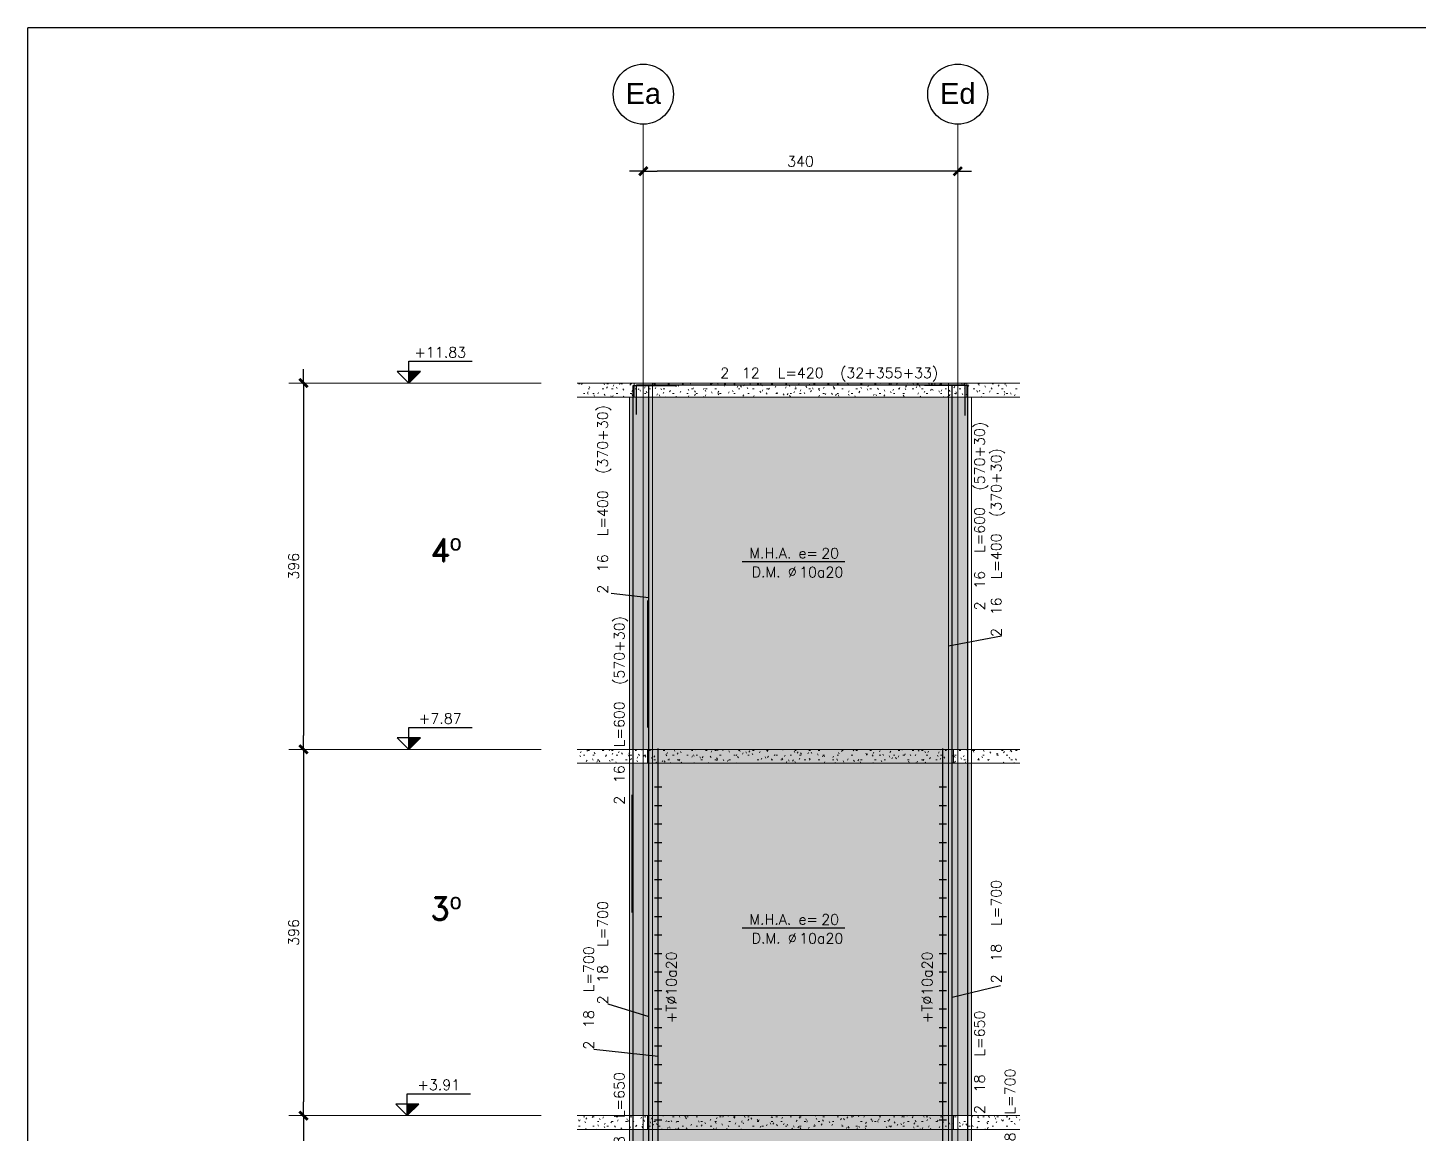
# Model space of a CAD drawing. Extents: x -58 to 5689, y 66 to 4123.
# Drawn here: x -58 to 1445, y 2928 to 4123 of the extents above; entities that cross this region are included whole.
import ezdxf
from ezdxf.enums import TextEntityAlignment as Align

# ---------------------------------------------------------------- set-up
doc = ezdxf.new("R2010")
doc.units = 0
doc.header["$LTSCALE"] = 30
doc.header["$MEASUREMENT"] = 0
doc.linetypes.add('EJE2a$0$RLE-PROYECCION', pattern=[0.71438, 0.47625, -0.23813])
doc.layers.get('0').update_dxf_attribs({"linetype": 'CONTINUOUS'})
for name, color, linetype in [('EJE2a$0$fe', 7, 'CONTINUOUS'), ('EJE2a$0$RLA-COTAS1', 2, 'CONTINUOUS'), ('EJE2a$0$RLA-FE', 7, 'CONTINUOUS'), ('EJE2a$0$RLA-TEXTOS2', 6, 'CONTINUOUS'), ('EJE2a$0$TEXTOS-FE', 9, 'CONTINUOUS'), ('EJE2a$0$TEXTOS1', 9, 'CONTINUOUS'), ('RLA-FORMATO', 7, 'CONTINUOUS')]:
    doc.layers.add(name, color=color, linetype=linetype)
doc.layers.add('EJE2a$0$RLA-ACHURADO', color=30, linetype='EJE2a$0$RLE-PROYECCION', lineweight=15, transparency=0.7)
for name, color, linetype, lineweight in [('EJE2a$0$RLA-CONTORNO', 30, 'CONTINUOUS', 15), ('EJE2a$0$RLA-EJE', 3, 'CONTINUOUS', 25), ('EJE2a$0$RLA-EJES', 1, 'CONTINUOUS', 9), ('EJE2a$0$RLA-NIVEL-1', 1, 'CONTINUOUS', 9)]:
    doc.layers.add(name, color=color, linetype=linetype, lineweight=lineweight)
doc.styles.add('EJE2a$0$Arial_1', font='arial.ttf', dxfattribs={"height": 22.5})
doc.styles.add('EJE2a$0$RomanD', font='romand.shx', dxfattribs={"height": 31.5})
doc.styles.add('EJE2a$0$ROMANS', font='romans.shx', dxfattribs={"height": 11.25})
doc.dimstyles.new('EJE2a$0$ING-50', dxfattribs={"dimscale": 50, "dimtxt": 0.27, "dimasz": 0.3, "dimexe": 0, "dimexo": 0, "dimgap": 0.1, "dimtad": 1, "dimdec": 1, "dimzin": 12, "dimdsep": 46, "dimtxsty": 'EJE2a$0$ROMANS', "dimblk": 'EJE2a$0$TICK1', "dimblk1": 'EJE2a$0$TICK1', "dimblk2": 'EJE2a$0$TICK1', "dimcen": 0.09, "dimclrd": 2, "dimclre": 1, "dimclrt": 3, "dimadec": 0, "dimazin": 0, "dimtfac": 1, "dimtdec": 0, "dimtix": 1, "dimtmove": 2, "dimatfit": 3, "dimldrblk": 'EJE2a$0$TICK1', "dimfxl": 0, "dimfxlon": 1, "dimtolj": 1, "dimtzin": 0, "dimarcsym": 0})
pattern_1 = [(0, (-1931.41, -447.953), (20.32, 5.08), [1.676, -13.564, 1.676, -13.564, -81.28]), (0, (-1931.41, -447.953), (20.32, 5.08), [-30.48, 1.676, -28.804, 1.676, -13.564, -35.56]), (0, (-1931.41, -447.953), (20.32, 5.08), [-76.2, 1.676, -8.484, 1.676, -23.724]), (120, (-1923.79, -445.413), (-14.559409, 15.057636), [1.676, -13.564, 1.676, -13.564, -81.28]), (120, (-1923.79, -445.413), (-14.559409, 15.057636), [-30.48, 1.676, -28.804, 1.676, -13.564, -35.56]), (120, (-1923.79, -445.413), (-14.559409, 15.057636), [-76.2, 1.676, -8.484, 1.676, -23.724]), (240, (-1921.25, -435.253), (-5.760591, -20.137636), [1.676, -13.564, 1.676, -13.564, -81.28]), (240, (-1921.25, -435.253), (-5.760591, -20.137636), [-30.48, 1.676, -28.804, 1.676, -13.564, -35.56]), (240, (-1921.25, -435.253), (-5.760591, -20.137636), [-76.2, 1.676, -8.484, 1.676, -23.724])]

# ---------------------------------------------------------------- blocks, each defined once
blk = doc.blocks.new('EJE2a$0$Grid - RLE-EJE-192293-EJE 2a')
at = {"layer": 'EJE2a$0$RLA-EJE'}
blk.add_circle((-2064.5, 1495.5), 32.5, dxfattribs=at)
blk = doc.blocks.new('EJE2a$0$TICK1')
at = {"color": 2}
for points in [[(0, 0), (-1, 0)], [(0, 0), (1, 0)]]:
    blk.add_lwpolyline(points, dxfattribs=at)
at = {"color": 2, "const_width": 0.2}
blk.add_lwpolyline([(-0.3, -0.3), (0.3, 0.3)], dxfattribs=at)
blk = doc.blocks.new('EJE2a$0$DIMBLOCK1-EJE 2a')
at = {"layer": 'EJE2a$0$RLA-COTAS1', "color": 2, "lineweight": -2, "transparency": 16777216}
blk.add_line((-1739.5, 1412.1), (-2049.5, 1412.1), dxfattribs=at)
at = {"layer": 'EJE2a$0$RLA-COTAS1', "color": 2, "lineweight": -2, "transparency": 16777216, "xscale": 15, "yscale": 15, "zscale": 15, "rotation": 180}
blk.add_blockref('EJE2a$0$TICK1', (-2064.5, 1412.1), dxfattribs=at)
at = {"layer": 'EJE2a$0$RLA-COTAS1', "color": 2, "lineweight": -2, "transparency": 16777216, "xscale": 15, "yscale": 15, "zscale": 15}
blk.add_blockref('EJE2a$0$TICK1', (-1724.5, 1412.1), dxfattribs=at)
at = {"layer": 'EJE2a$0$RLA-COTAS1', "color": 3, "transparency": 16777216, "insert": (-1894.5, 1422.8), "char_height": 11.25, "attachment_point": 5, "style": 'EJE2a$0$ROMANS'}
blk.add_mtext('\\A1;340', dxfattribs=at)
blk = doc.blocks.new('EJE2a$0$DIMBLOCK2-EJE 2a')
at = {"layer": 'EJE2a$0$RLA-COTAS1', "color": 2, "lineweight": -2, "transparency": 16777216}
blk.add_line((-2431.9, 1168), (-2431.9, 802), dxfattribs=at)
at = {"layer": 'EJE2a$0$RLA-COTAS1', "color": 2, "lineweight": -2, "transparency": 16777216, "xscale": 15, "yscale": 15, "zscale": 15}
for p, rotation in [((-2431.9, 1183), 90), ((-2431.9, 787), 270)]:
    blk.add_blockref('EJE2a$0$TICK1', p, dxfattribs=dict(at, rotation=rotation))
at = {"layer": 'EJE2a$0$RLA-COTAS1', "color": 3, "transparency": 16777216, "insert": (-2442.5, 985), "char_height": 11.25, "attachment_point": 5, "rotation": 90, "style": 'EJE2a$0$ROMANS'}
blk.add_mtext('\\A1;396', dxfattribs=at)
blk = doc.blocks.new('EJE2a$0$DIMBLOCK3-EJE 2a')
at = {"layer": 'EJE2a$0$RLA-COTAS1', "color": 2, "lineweight": -2, "transparency": 16777216}
blk.add_line((-2431.9, 772), (-2431.9, 406), dxfattribs=at)
at = {"layer": 'EJE2a$0$RLA-COTAS1', "color": 2, "lineweight": -2, "transparency": 16777216, "xscale": 15, "yscale": 15, "zscale": 15}
for p, rotation in [((-2431.9, 787), 90), ((-2431.9, 391), 270)]:
    blk.add_blockref('EJE2a$0$TICK1', p, dxfattribs=dict(at, rotation=rotation))
at = {"layer": 'EJE2a$0$RLA-COTAS1', "color": 3, "transparency": 16777216, "insert": (-2442.5, 589), "char_height": 11.25, "attachment_point": 5, "rotation": 90, "style": 'EJE2a$0$ROMANS'}
blk.add_mtext('\\A1;396', dxfattribs=at)
blk = doc.blocks.new('EJE2a$0$DIMBLOCK4-EJE 2a')
at = {"layer": 'EJE2a$0$RLA-COTAS1', "color": 2, "lineweight": -2, "transparency": 16777216}
blk.add_line((-2431.9, 376), (-2431.9, 10), dxfattribs=at)
at = {"layer": 'EJE2a$0$RLA-COTAS1', "color": 2, "lineweight": -2, "transparency": 16777216, "xscale": 15, "yscale": 15, "zscale": 15}
for p, rotation in [((-2431.9, 391), 90), ((-2431.9, -5), 270)]:
    blk.add_blockref('EJE2a$0$TICK1', p, dxfattribs=dict(at, rotation=rotation))
at = {"layer": 'EJE2a$0$RLA-COTAS1', "color": 3, "transparency": 16777216, "insert": (-2442.5, 193), "char_height": 11.25, "attachment_point": 5, "rotation": 90, "style": 'EJE2a$0$ROMANS'}
blk.add_mtext('\\A1;396', dxfattribs=at)
blk = doc.blocks.new('EJE2a$0$nivel-el')
blk.add_hatch(color=1).paths.add_polyline_path([(0, 0), (12.5, 12.5), (0, 12.5)])
at = {"color": 3}
blk.add_lwpolyline([(0, 0), (12.5, 12.5), (-12.5, 12.5), (0, 0), (0, 23.61), (68.35, 23.61)], dxfattribs=at)
blk.add_lwpolyline([(0, 0), (12.5, 12.5), (0, 12.5), (0, 0)])
at = {"color": 3, "style": 'EJE2a$0$ROMANS', "flags": 4}
blk.add_attdef('%%P0.00', text='', height=11.25, dxfattribs=at).set_placement((33.96, 27.67), align=Align.CENTER)
blk = doc.blocks.new('*U41')
at = {"layer": 'EJE2a$0$RLA-FE'}
for p, q in [((0, 0), (0, 0)), ((0, 0), (568.2, 0)), ((568.2, 0), (618.2, 0)), ((618.2, 0), (650, 0)), ((650, 0), (650, 0))]:
    blk.add_line(p, q, dxfattribs=at)
at = {"layer": 'EJE2a$0$RLA-FE', "color": 3, "style": 'EJE2a$0$ROMANS', "flags": 8}
for tag, p in [('F=', (233.4, 9.3)), ('NUM', (247.8, 9.3))]:
    blk.add_attdef(tag, text='', height=11.2, dxfattribs=at).set_placement(p, align=Align.RIGHT)
at = {"layer": 'EJE2a$0$RLA-FE', "color": 3, "style": 'EJE2a$0$ROMANS'}
for tag, p, flags in [('PHI', (251.7, 9.5), 14), ('DIAM', (261.6, 9.3), 12), ('MINUS', (283.6, 9.3), 13), ('MARK', (297, 9.3), 13), ('TEXTO_FE1', (300.3, 9.3), 8), ('TEXTO_FE2', (367.8, 9.3), 8), ('TIPO', (323.8, -75.8), 13), ('NVECES', (309.9, -94.7), 13), ('NUMFE', (313.9, -114.5), 13), ('CAPA', (322.1, -133.6), 13), ('DESPLAZA', (278.3, -151.6), 13), ('ESPACIO', (284.4, -170), 13), ('CANT', (298.2, -188.8), 13)]:
    blk.add_attdef(tag, p, '', height=11.2, dxfattribs=dict(at, flags=flags))
blk = doc.blocks.new('*U42')
at = {"layer": 'EJE2a$0$RLA-FE'}
for p, q in [((0, 0), (0, 0)), ((0, 0), (488.2, 0)), ((488.2, 0), (538.2, 0)), ((538.2, 0), (570, 0)), ((570, 0), (570, -30))]:
    blk.add_line(p, q, dxfattribs=at)
at = {"layer": 'EJE2a$0$RLA-FE', "color": 3, "style": 'EJE2a$0$ROMANS', "flags": 8}
for tag, p in [('F=', (111.9, 9.3)), ('NUM', (126.3, 9.3))]:
    blk.add_attdef(tag, text='', height=11.2, dxfattribs=at).set_placement(p, align=Align.RIGHT)
at = {"layer": 'EJE2a$0$RLA-FE', "color": 3, "style": 'EJE2a$0$ROMANS'}
for tag, p, flags in [('PHI', (130.2, 9.5), 14), ('DIAM', (140.1, 9.3), 12), ('MINUS', (162.1, 9.3), 13), ('MARK', (175.5, 9.3), 13), ('TEXTO_FE1', (178.8, 9.3), 8), ('TEXTO_FE2', (246.3, 9.3), 8), ('TIPO', (283.8, -75.8), 13), ('NVECES', (269.9, -94.7), 13), ('NUMFE', (273.9, -114.5), 13), ('CAPA', (282.1, -133.6), 13), ('DESPLAZA', (278.3, -151.6), 13), ('ESPACIO', (284.4, -170), 13), ('CANT', (298.2, -188.8), 13)]:
    blk.add_attdef(tag, p, '', height=11.2, dxfattribs=dict(at, flags=flags))
blk = doc.blocks.new('*U32')
at = {"layer": 'EJE2a$0$RLA-FE', "color": 6}
blk.add_line((0, 1), (127.5, 1), dxfattribs=at)
at = {"layer": 'EJE2a$0$RLA-FE', "color": 3, "style": 'EJE2a$0$ROMANS', "flags": 8}
for tag, p in [('(', (49.4, 9.1)), ('EMP', (68.4, 9.1)), (')', (87.7, 9.1))]:
    blk.add_attdef(tag, text='', height=11.2, dxfattribs=at).set_placement(p, align=Align.CENTER)
blk = doc.blocks.new('*U45')
at = {"layer": 'EJE2a$0$RLA-FE'}
for p, q in [((0, 0), (0, 0)), ((0, 0), (618.2, 0)), ((618.2, 0), (668.2, 0)), ((668.2, 0), (700, 0)), ((700, 0), (700, 0))]:
    blk.add_line(p, q, dxfattribs=at)
at = {"layer": 'EJE2a$0$RLA-FE', "color": 3, "style": 'EJE2a$0$ROMANS', "flags": 8}
for tag, p in [('F=', (258.4, 44.3)), ('NUM', (272.8, 44.3))]:
    blk.add_attdef(tag, text='', height=11.2, dxfattribs=at).set_placement(p, align=Align.RIGHT)
at = {"layer": 'EJE2a$0$RLA-FE', "color": 3, "style": 'EJE2a$0$ROMANS'}
for tag, p, flags in [('PHI', (276.7, 44.5), 14), ('DIAM', (286.6, 44.3), 12), ('MINUS', (308.6, 44.3), 13), ('MARK', (322, 44.3), 13), ('TEXTO_FE1', (325.3, 44.3), 8), ('TEXTO_FE2', (392.8, 44.3), 8), ('TIPO', (348.8, -75.8), 13), ('NVECES', (334.9, -94.7), 13), ('NUMFE', (338.9, -114.5), 13), ('CAPA', (347.1, -133.6), 13), ('DESPLAZA', (278.3, -151.6), 13), ('ESPACIO', (284.4, -170), 13), ('CANT', (298.2, -188.8), 13)]:
    blk.add_attdef(tag, p, '', height=11.2, dxfattribs=dict(at, flags=flags))
blk = doc.blocks.new('*U46')
at = {"layer": 'EJE2a$0$RLA-FE'}
for p, q in [((0, 0), (0, 0)), ((0, 0), (288.2, 0)), ((288.2, 0), (338.2, 0)), ((338.2, 0), (370, 0)), ((370, 0), (370, -30))]:
    blk.add_line(p, q, dxfattribs=at)
at = {"layer": 'EJE2a$0$RLA-FE', "color": 3, "style": 'EJE2a$0$ROMANS', "flags": 8}
for tag, p in [('F=', (140.1, 44.3)), ('NUM', (154.5, 44.3))]:
    blk.add_attdef(tag, text='', height=11.2, dxfattribs=at).set_placement(p, align=Align.RIGHT)
at = {"layer": 'EJE2a$0$RLA-FE', "color": 3, "style": 'EJE2a$0$ROMANS'}
for tag, p, flags in [('PHI', (158.4, 44.5), 14), ('DIAM', (168.2, 44.3), 12), ('MINUS', (190.2, 44.3), 13), ('MARK', (203.6, 44.3), 13), ('TEXTO_FE1', (206.9, 44.3), 8), ('TEXTO_FE2', (274.4, 44.3), 8), ('TIPO', (183.8, -75.8), 13), ('NVECES', (169.9, -94.7), 13), ('NUMFE', (173.9, -114.5), 13), ('CAPA', (182.1, -133.6), 13), ('DESPLAZA', (278.3, -151.6), 13), ('ESPACIO', (284.4, -170), 13), ('CANT', (298.2, -188.8), 13)]:
    blk.add_attdef(tag, p, '', height=11.2, dxfattribs=dict(at, flags=flags))
blk = doc.blocks.new('*U35')
at = {"layer": 'EJE2a$0$RLA-FE', "color": 6}
blk.add_line((0, 1), (137.5, 1), dxfattribs=at)
at = {"layer": 'EJE2a$0$RLA-FE', "color": 3, "style": 'EJE2a$0$ROMANS', "flags": 8}
for tag, p in [('(', (54.4, 9.1)), ('EMP', (73.4, 9.1)), (')', (92.7, 9.1))]:
    blk.add_attdef(tag, text='', height=11.2, dxfattribs=at).set_placement(p, align=Align.CENTER)
blk = doc.blocks.new('*U48')
at = {"layer": 'EJE2a$0$RLA-FE'}
for p, q in [((0, 0), (0, 0)), ((0, 0), (618.2, 0)), ((618.2, 0), (668.2, 0)), ((668.2, 0), (700, 0)), ((700, 0), (700, 0))]:
    blk.add_line(p, q, dxfattribs=at)
at = {"layer": 'EJE2a$0$RLA-FE', "color": 3, "style": 'EJE2a$0$ROMANS', "flags": 8}
for tag, p in [('F=', (369.6, 69.3)), ('NUM', (384, 69.3))]:
    blk.add_attdef(tag, text='', height=11.2, dxfattribs=at).set_placement(p, align=Align.RIGHT)
at = {"layer": 'EJE2a$0$RLA-FE', "color": 3, "style": 'EJE2a$0$ROMANS'}
for tag, p, flags in [('PHI', (387.9, 69.5), 14), ('DIAM', (397.7, 69.3), 12), ('MINUS', (419.7, 69.3), 13), ('MARK', (433.1, 69.3), 13), ('TEXTO_FE1', (436.4, 69.3), 8), ('TEXTO_FE2', (503.9, 69.3), 8), ('TIPO', (348.8, -75.8), 13), ('NVECES', (334.9, -94.7), 13), ('NUMFE', (338.9, -114.5), 13), ('CAPA', (347.1, -133.6), 13), ('DESPLAZA', (278.3, -151.6), 13), ('ESPACIO', (284.4, -170), 13), ('CANT', (298.2, -188.8), 13)]:
    blk.add_attdef(tag, p, '', height=11.2, dxfattribs=dict(at, flags=flags))
blk = doc.blocks.new('*U60')
at = {"layer": 'EJE2a$0$RLA-FE'}
for p, q in [((0, 0), (0, 0)), ((0, 0), (568.2, 0)), ((568.2, 0), (618.2, 0)), ((618.2, 0), (650, 0)), ((650, 0), (650, 0))]:
    blk.add_line(p, q, dxfattribs=at)
at = {"layer": 'EJE2a$0$RLA-FE', "color": 3, "style": 'EJE2a$0$ROMANS', "text_generation_flag": 2}
for tag, p, flags in [('NUMFE', (313.9, 142), 13), ('NVECES', (309.9, 122.3), 13), ('TIPO', (323.8, 103.3), 13), ('PHI', (318.3, 18), 14), ('DIAM', (328.1, 18.2), 12), ('MINUS', (350.1, 18.2), 13), ('MARK', (363.5, 18.2), 13), ('TEXTO_FE1', (366.8, 18.2), 8), ('TEXTO_FE2', (434.4, 18.2), 8)]:
    blk.add_attdef(tag, p, '', height=11.2, rotation=180, dxfattribs=dict(at, flags=flags))
at = {"layer": 'EJE2a$0$RLA-FE', "color": 3, "style": 'EJE2a$0$ROMANS', "text_generation_flag": 2, "flags": 8}
for tag, p in [('F=', (300, 18.2)), ('NUM', (314.4, 18.2))]:
    blk.add_attdef(tag, text='', height=11.2, rotation=180, dxfattribs=at).set_placement(p, align=Align.RIGHT)
at = {"layer": 'EJE2a$0$RLA-FE', "color": 3, "style": 'EJE2a$0$ROMANS', "flags": 13}
for tag, p in [('CAPA', (322.1, -133.6)), ('DESPLAZA', (278.3, -151.6)), ('ESPACIO', (284.4, -170)), ('CANT', (298.2, -188.8))]:
    blk.add_attdef(tag, p, '', height=11.2, dxfattribs=at)
blk = doc.blocks.new('*U62')
at = {"layer": 'EJE2a$0$RLA-FE'}
for p, q in [((0, 0), (0, 0)), ((0, 0), (488.2, 0)), ((488.2, 0), (538.2, 0)), ((538.2, 0), (570, 0)), ((570, 0), (570, -30))]:
    blk.add_line(p, q, dxfattribs=at)
at = {"layer": 'EJE2a$0$RLA-FE', "color": 3, "style": 'EJE2a$0$ROMANS', "text_generation_flag": 2}
for tag, p, flags in [('NUMFE', (273.9, 142), 13), ('NVECES', (269.9, 122.3), 13), ('TIPO', (283.8, 103.3), 13), ('PHI', (340.3, 18), 14), ('DIAM', (350.1, 18.2), 12), ('MINUS', (372.1, 18.2), 13), ('MARK', (385.5, 18.2), 13), ('TEXTO_FE1', (388.8, 18.2), 8), ('TEXTO_FE2', (456.4, 18.2), 8)]:
    blk.add_attdef(tag, p, '', height=11.2, rotation=180, dxfattribs=dict(at, flags=flags))
at = {"layer": 'EJE2a$0$RLA-FE', "color": 3, "style": 'EJE2a$0$ROMANS', "text_generation_flag": 2, "flags": 8}
for tag, p in [('F=', (322, 18.2)), ('NUM', (336.4, 18.2))]:
    blk.add_attdef(tag, text='', height=11.2, rotation=180, dxfattribs=at).set_placement(p, align=Align.RIGHT)
at = {"layer": 'EJE2a$0$RLA-FE', "color": 3, "style": 'EJE2a$0$ROMANS', "flags": 13}
for tag, p in [('CAPA', (282.1, -133.6)), ('DESPLAZA', (278.3, -151.6)), ('ESPACIO', (284.4, -170)), ('CANT', (298.2, -188.8))]:
    blk.add_attdef(tag, p, '', height=11.2, dxfattribs=at)
blk = doc.blocks.new('*U61')
at = {"layer": 'EJE2a$0$RLA-FE'}
for p, q in [((0, 0), (0, 0)), ((0, 0), (618.2, 0)), ((618.2, 0), (668.2, 0)), ((668.2, 0), (700, 0)), ((700, 0), (700, 0))]:
    blk.add_line(p, q, dxfattribs=at)
at = {"layer": 'EJE2a$0$RLA-FE', "color": 3, "style": 'EJE2a$0$ROMANS', "text_generation_flag": 2}
for tag, p, flags in [('NUMFE', (338.9, 212), 13), ('NVECES', (334.9, 192.3), 13), ('TIPO', (348.8, 173.3), 13), ('PHI', (299.6, 53), 14), ('DIAM', (309.5, 53.2), 12), ('MINUS', (331.5, 53.2), 13), ('MARK', (344.9, 53.2), 13), ('TEXTO_FE1', (348.2, 53.2), 8), ('TEXTO_FE2', (415.7, 53.2), 8)]:
    blk.add_attdef(tag, p, '', height=11.2, rotation=180, dxfattribs=dict(at, flags=flags))
at = {"layer": 'EJE2a$0$RLA-FE', "color": 3, "style": 'EJE2a$0$ROMANS', "text_generation_flag": 2, "flags": 8}
for tag, p in [('F=', (281.3, 53.2)), ('NUM', (295.7, 53.2))]:
    blk.add_attdef(tag, text='', height=11.2, rotation=180, dxfattribs=at).set_placement(p, align=Align.RIGHT)
at = {"layer": 'EJE2a$0$RLA-FE', "color": 3, "style": 'EJE2a$0$ROMANS', "flags": 13}
for tag, p in [('CAPA', (347.1, -133.6)), ('DESPLAZA', (278.3, -151.6)), ('ESPACIO', (284.4, -170)), ('CANT', (298.2, -188.8))]:
    blk.add_attdef(tag, p, '', height=11.2, dxfattribs=at)
blk = doc.blocks.new('*U63')
at = {"layer": 'EJE2a$0$RLA-FE'}
for p, q in [((0, 0), (0, 0)), ((0, 0), (288.2, 0)), ((288.2, 0), (338.2, 0)), ((338.2, 0), (370, 0)), ((370, 0), (370, -30))]:
    blk.add_line(p, q, dxfattribs=at)
at = {"layer": 'EJE2a$0$RLA-FE', "color": 3, "style": 'EJE2a$0$ROMANS', "text_generation_flag": 2}
for tag, p, flags in [('NUMFE', (173.9, 212), 13), ('NVECES', (169.9, 192.3), 13), ('TIPO', (183.8, 173.3), 13), ('PHI', (111.7, 53), 14), ('DIAM', (121.6, 53.2), 12), ('MINUS', (143.6, 53.2), 13), ('MARK', (157, 53.2), 13), ('TEXTO_FE1', (160.3, 53.2), 8), ('TEXTO_FE2', (227.8, 53.2), 8)]:
    blk.add_attdef(tag, p, '', height=11.2, rotation=180, dxfattribs=dict(at, flags=flags))
at = {"layer": 'EJE2a$0$RLA-FE', "color": 3, "style": 'EJE2a$0$ROMANS', "text_generation_flag": 2, "flags": 8}
for tag, p in [('F=', (93.4, 53.2)), ('NUM', (107.8, 53.2))]:
    blk.add_attdef(tag, text='', height=11.2, rotation=180, dxfattribs=at).set_placement(p, align=Align.RIGHT)
at = {"layer": 'EJE2a$0$RLA-FE', "color": 3, "style": 'EJE2a$0$ROMANS', "flags": 13}
for tag, p in [('CAPA', (182.1, -133.6)), ('DESPLAZA', (278.3, -151.6)), ('ESPACIO', (284.4, -170)), ('CANT', (298.2, -188.8))]:
    blk.add_attdef(tag, p, '', height=11.2, dxfattribs=at)
blk = doc.blocks.new('*U59')
at = {"layer": 'EJE2a$0$RLA-FE'}
for p, q in [((0, 0), (0, 0)), ((0, 0), (618.2, 0)), ((618.2, 0), (668.2, 0)), ((668.2, 0), (700, 0)), ((700, 0), (700, 0))]:
    blk.add_line(p, q, dxfattribs=at)
at = {"layer": 'EJE2a$0$RLA-FE', "color": 3, "style": 'EJE2a$0$ROMANS', "text_generation_flag": 2}
for tag, p, flags in [('NUMFE', (338.9, 262), 13), ('NVECES', (334.9, 242.3), 13), ('TIPO', (348.8, 223.3), 13), ('PHI', (255.6, 78), 14), ('DIAM', (265.5, 78.2), 12), ('MINUS', (287.5, 78.2), 13), ('MARK', (300.9, 78.2), 13), ('TEXTO_FE1', (304.2, 78.2), 8), ('TEXTO_FE2', (371.7, 78.2), 8)]:
    blk.add_attdef(tag, p, '', height=11.2, rotation=180, dxfattribs=dict(at, flags=flags))
at = {"layer": 'EJE2a$0$RLA-FE', "color": 3, "style": 'EJE2a$0$ROMANS', "text_generation_flag": 2, "flags": 8}
for tag, p in [('F=', (237.3, 78.2)), ('NUM', (251.7, 78.2))]:
    blk.add_attdef(tag, text='', height=11.2, rotation=180, dxfattribs=at).set_placement(p, align=Align.RIGHT)
at = {"layer": 'EJE2a$0$RLA-FE', "color": 3, "style": 'EJE2a$0$ROMANS', "flags": 13}
for tag, p in [('CAPA', (347.1, -133.6)), ('DESPLAZA', (278.3, -151.6)), ('ESPACIO', (284.4, -170)), ('CANT', (298.2, -188.8))]:
    blk.add_attdef(tag, p, '', height=11.2, dxfattribs=at)
blk = doc.blocks.new('*U64')
at = {"layer": 'EJE2a$0$RLA-FE'}
for p, q in [((0, -32), (0, 0)), ((0, 0), (273.2, 0)), ((273.2, 0), (323.2, 0)), ((323.2, 0), (355, 0)), ((355, 0), (355, -33))]:
    blk.add_line(p, q, dxfattribs=at)
at = {"layer": 'EJE2a$0$RLA-FE', "color": 3, "style": 'EJE2a$0$ROMANS', "flags": 8}
for tag, p in [('F=', (85.9, 7.3)), ('NUM', (100.3, 7.3))]:
    blk.add_attdef(tag, text='', height=11.2, dxfattribs=at).set_placement(p, align=Align.RIGHT)
at = {"layer": 'EJE2a$0$RLA-FE', "color": 3, "style": 'EJE2a$0$ROMANS'}
for tag, p, flags in [('PHI', (104.2, 7.5), 14), ('DIAM', (114.1, 7.3), 12), ('MINUS', (136.1, 7.3), 13), ('MARK', (149.5, 7.3), 13), ('TEXTO_FE1', (152.8, 7.3), 8), ('TEXTO_FE2', (220.3, 7.3), 8), ('TIPO', (176.3, -75.8), 13), ('NVECES', (162.4, -94.7), 13), ('NUMFE', (166.4, -114.5), 13), ('CAPA', (174.6, -133.6), 13), ('DESPLAZA', (278.3, -151.6), 13), ('ESPACIO', (284.4, -170), 13), ('CANT', (298.2, -188.8), 13)]:
    blk.add_attdef(tag, p, '', height=11.2, dxfattribs=dict(at, flags=flags))
blk = doc.blocks.new('*U28')
at = {"layer": 'EJE2a$0$TEXTOS1', "color": 5}
blk.add_line((-55.6, 0), (55.6, 0), dxfattribs=at)
at = {"layer": 'EJE2a$0$TEXTOS-FE', "color": 9, "style": 'EJE2a$0$ROMANS'}
blk.add_text('D.M. %%C', height=11.25, dxfattribs=at).set_placement((-20.8, -16.8), align=Align.CENTER)
at = {"layer": 'EJE2a$0$TEXTOS-FE', "color": 9, "style": 'EJE2a$0$ROMANS', "flags": 12}
blk.add_attdef('MALLA_1', (6.2, -17), '', height=11.2, dxfattribs=at)
at = {"layer": 'EJE2a$0$TEXTOS1', "color": 9, "style": 'EJE2a$0$ROMANS'}
blk.add_text('M.H.A. e=', height=11.25, dxfattribs=at).set_placement((-10.5, 3.6), align=Align.CENTER)
at = {"layer": 'EJE2a$0$TEXTOS1', "color": 9, "style": 'EJE2a$0$ROMANS', "flags": 12}
blk.add_attdef('ESPESOR', (30.1, 3.4), '', height=11.2, dxfattribs=at)
blk = doc.blocks.new('EJE2a')
at = {"layer": 'EJE2a$0$RLA-ACHURADO'}
h = blk.add_hatch(dxfattribs=at)
h.set_pattern_fill('SAND - DENSE', color=256, style=0, pattern_type=2)
h.set_pattern_definition(pattern_1)
h.paths.add_polyline_path([(-2136.06, 1168), (-1657.51, 1168), (-1657.51, 1183), (-2136.06, 1183)], flags=0)
h = blk.add_hatch(dxfattribs=at)
h.set_pattern_fill('SAND - DENSE', color=256, style=0, pattern_type=2)
h.set_pattern_definition(pattern_1)
h.paths.add_polyline_path([(-1729.02, 787), (-1713.52, 787), (-1713.52, 1168), (-2079.52, 1168), (-2079.52, 787), (-2060.02, 787)])
h = blk.add_hatch(dxfattribs=at)
h.set_pattern_fill('SAND - DENSE', color=256, style=0, pattern_type=2)
h.set_pattern_definition(pattern_1)
h.paths.add_polyline_path([(-2060.02, 772), (-2060.02, 787), (-2136.06, 787), (-2136.06, 772)], flags=0)
h.paths.add_polyline_path([(-1729.02, 772), (-1657.51, 772), (-1657.51, 787), (-1729.02, 787)], flags=0)
h = blk.add_hatch(dxfattribs=at)
h.set_pattern_fill('SAND - DENSE', color=256, style=0, pattern_type=2)
h.set_pattern_definition(pattern_1)
h.paths.add_polyline_path([(-1729.02, 391), (-1709.52, 391), (-1709.52, 772), (-1729.02, 772), (-1729.02, 787), (-2060.02, 787), (-2060.02, 772), (-2079.52, 772), (-2079.52, 391), (-2060.02, 391)])
h = blk.add_hatch(dxfattribs=at)
h.set_pattern_fill('SAND - DENSE', color=256, style=0, pattern_type=2)
h.set_pattern_definition(pattern_1)
h.paths.add_polyline_path([(-2060.02, 772), (-1729.02, 772), (-1729.02, 787), (-2060.02, 787)], flags=0)
h = blk.add_hatch(dxfattribs=at)
h.set_pattern_fill('SAND - DENSE', color=256, style=0, pattern_type=2)
h.set_pattern_definition(pattern_1)
h.paths.add_polyline_path([(-2060.02, 376), (-2060.02, 391), (-2136.06, 391), (-2136.06, 376)], flags=0)
h.paths.add_polyline_path([(-1729.02, 376), (-1657.51, 376), (-1657.51, 391), (-1729.02, 391)], flags=0)
h = blk.add_hatch(dxfattribs=at)
h.set_pattern_fill('SAND - DENSE', color=256, style=0, pattern_type=2)
h.set_pattern_definition(pattern_1)
h.paths.add_polyline_path([(-1709.52, -5), (-1709.52, 376), (-1729.02, 376), (-1729.02, 391), (-2060.02, 391), (-2060.02, 376), (-2079.52, 376), (-2079.52, -5), (-1729.02, -5)], flags=0)
h = blk.add_hatch(dxfattribs=at)
h.set_pattern_fill('SAND - DENSE', color=256, style=0, pattern_type=2)
h.set_pattern_definition(pattern_1)
h.paths.add_polyline_path([(-2060.02, 376), (-1729.02, 376), (-1729.02, 391), (-2060.02, 391)], flags=0)
at = {"layer": 'EJE2a$0$fe', "color": 1}
for p, q in [((-2044.52, 746), (-2052.52, 746)), ((-1736.52, 746), (-1744.52, 746)), ((-2044.52, 726), (-2052.52, 726)), ((-1736.52, 726), (-1744.52, 726)), ((-2044.52, 706), (-2052.52, 706)), ((-1736.52, 706), (-1744.52, 706)), ((-2044.52, 686), (-2052.52, 686)), ((-1736.52, 686), (-1744.52, 686)), ((-2044.52, 666), (-2052.52, 666)), ((-1736.52, 666), (-1744.52, 666)), ((-2044.52, 646), (-2052.52, 646)), ((-1736.52, 646), (-1744.52, 646)), ((-2044.52, 626), (-2052.52, 626)), ((-1736.52, 626), (-1744.52, 626)), ((-2044.52, 606), (-2052.52, 606)), ((-1736.52, 606), (-1744.52, 606)), ((-2044.52, 586), (-2052.52, 586)), ((-1736.52, 586), (-1744.52, 586)), ((-2044.52, 566), (-2052.52, 566)), ((-1736.52, 566), (-1744.52, 566)), ((-2044.52, 546), (-2052.52, 546)), ((-1736.52, 546), (-1744.52, 546)), ((-2044.52, 526), (-2052.52, 526)), ((-1736.52, 526), (-1744.52, 526)), ((-2044.52, 506), (-2052.52, 506)), ((-1736.52, 506), (-1744.52, 506)), ((-2044.52, 486), (-2052.52, 486)), ((-1736.52, 486), (-1744.52, 486)), ((-2044.52, 466), (-2052.52, 466)), ((-1736.52, 466), (-1744.52, 466)), ((-2044.52, 446), (-2052.52, 446)), ((-1736.52, 446), (-1744.52, 446)), ((-2044.52, 426), (-2052.52, 426)), ((-1736.52, 426), (-1744.52, 426)), ((-2044.52, 406), (-2052.52, 406)), ((-1736.52, 406), (-1744.52, 406)), ((-2044.52, 386), (-2052.52, 386)), ((-1736.52, 386), (-1744.52, 386))]:
    blk.add_line(p, q, dxfattribs=at)
at = {"layer": 'EJE2a$0$RLA-CONTORNO'}
for p, q in [((-1657.51, 1183), (-2136.06, 1183)), ((-2074.52, 1183), (-2074.52, 1168)), ((-2054.52, 1183), (-2054.52, 787)), ((-1734.52, 787), (-1734.52, 1183)), ((-1714.52, 1168), (-1714.52, 1183)), ((-2136.06, 1168), (-1657.51, 1168)), ((-2079.52, 1168), (-2079.52, 772)), ((-1709.52, 772), (-1709.52, 1168)), ((-2060.02, 787), (-2136.06, 787)), ((-1729.02, 787), (-2060.02, 787)), ((-2060.02, 772), (-2060.02, 787)), ((-2054.52, 787), (-2054.52, -857)), ((-1734.52, -857), (-1734.52, 787)), ((-1657.51, 787), (-1729.02, 787)), ((-1729.02, 787), (-1729.02, 772)), ((-2136.06, 772), (-2060.02, 772)), ((-2079.52, 772), (-2079.52, 391)), ((-1729.02, 772), (-2060.02, 772)), ((-1729.02, 772), (-1657.51, 772)), ((-1709.52, 391), (-1709.52, 772)), ((-2060.02, 391), (-2136.06, 391)), ((-2079.52, 391), (-2079.52, 376)), ((-1729.02, 391), (-2060.02, 391)), ((-2060.02, 376), (-2060.02, 391)), ((-1657.51, 391), (-1729.02, 391)), ((-1729.02, 391), (-1729.02, 376)), ((-1709.52, 376), (-1709.52, 391)), ((-2136.06, 376), (-2060.02, 376)), ((-2079.52, 376), (-2079.52, -20)), ((-1729.02, 376), (-2060.02, 376)), ((-1729.02, 376), (-1657.51, 376)), ((-1709.52, -20), (-1709.52, 376))]:
    blk.add_line(p, q, dxfattribs=at)
at = {"layer": 'EJE2a$0$RLA-EJES'}
for p, q in [((-2064.52, -973.11), (-2064.52, 1463)), ((-1724.52, -973.11), (-1724.52, 1463))]:
    blk.add_line(p, q, dxfattribs=at)
at = {"layer": 'EJE2a$0$RLA-FE', "color": 2}
for p, q in [((-2099.13, 955.86), (-2058.52, 951.26)), ((-1677.29, 909.24), (-1734.52, 898.64)), ((-1678.33, 531.46), (-1730.52, 518.53)), ((-2102.84, 511.74), (-2058.52, 498.18)), ((-2117.84, 462.86), (-2048.52, 455.25))]:
    blk.add_line(p, q, dxfattribs=at)
at = {"layer": 'EJE2a$0$RLA-NIVEL-1'}
for p, q in [((-2447.63, 1183), (-2175.02, 1183)), ((-2447.63, 787), (-2175.02, 787)), ((-2447.63, 391), (-2175.02, 391))]:
    blk.add_line(p, q, dxfattribs=at)
ref = blk.add_blockref('EJE2a$0$nivel-el', (-2318.05, 1183))
ref.add_attrib('%%P0.00', '+11.83', dxfattribs={"color": 3, "height": 11.25, "style": 'EJE2a$0$ROMANS'}).set_placement((-2284.09, 1210.67), align=Align.CENTER)
ref = blk.add_blockref('*U28', (-1902.17, 989.97))
ref.add_attrib('ESPESOR', '20', (-1872.11, 993.41), dxfattribs={"layer": 'EJE2a$0$TEXTOS1', "color": 9, "height": 11.25, "style": 'EJE2a$0$ROMANS'})
ref.add_attrib('MALLA_1', '10a20', (-1896.01, 973.01), dxfattribs={"layer": 'EJE2a$0$TEXTOS-FE', "color": 9, "height": 11.25, "style": 'EJE2a$0$ROMANS'})
ref = blk.add_blockref('EJE2a$0$nivel-el', (-2318.05, 787))
ref.add_attrib('%%P0.00', '+7.87', dxfattribs={"color": 3, "height": 11.25, "style": 'EJE2a$0$ROMANS'}).set_placement((-2284.09, 814.67), align=Align.CENTER)
ref = blk.add_blockref('*U28', (-1902.17, 593.97))
ref.add_attrib('ESPESOR', '20', (-1872.11, 597.41), dxfattribs={"layer": 'EJE2a$0$TEXTOS1', "color": 9, "height": 11.25, "style": 'EJE2a$0$ROMANS'})
ref.add_attrib('MALLA_1', '10a20', (-1896.01, 577.01), dxfattribs={"layer": 'EJE2a$0$TEXTOS-FE', "color": 9, "height": 11.25, "style": 'EJE2a$0$ROMANS'})
ref = blk.add_blockref('EJE2a$0$nivel-el', (-2319.71, 391))
ref.add_attrib('%%P0.00', '+3.91', dxfattribs={"color": 3, "height": 11.25, "style": 'EJE2a$0$ROMANS'}).set_placement((-2285.75, 418.67), align=Align.CENTER)
at = {"layer": 'EJE2a$0$RLA-EJE'}
for p in [(0, 0), (340, 0)]:
    blk.add_blockref('EJE2a$0$Grid - RLE-EJE-192293-EJE 2a', p, dxfattribs=at)
at = {"layer": 'EJE2a$0$RLA-FE'}
ref = blk.add_blockref('*U64', (-2072.02, 1181.08), dxfattribs=at)
ref.add_attrib('DIAM', '12', (-1957.92, 1188.41), dxfattribs={"color": 3, "height": 11.25, "style": 'EJE2a$0$ROMANS'})
ref.add_attrib('NUM', '2', dxfattribs={"color": 3, "height": 11.25, "style": 'EJE2a$0$ROMANS'}).set_placement((-1971.67, 1188.41), align=Align.RIGHT)
ref.add_attrib('TEXTO_FE1', 'L=420', (-1919.21, 1188.41), dxfattribs={"color": 3, "height": 11.25, "style": 'EJE2a$0$ROMANS'})
ref.add_attrib('TEXTO_FE2', '(32+355+33)', (-1851.69, 1188.43), dxfattribs={"color": 3, "height": 11.25, "style": 'EJE2a$0$ROMANS'})
ref = blk.add_blockref('*U46', (-2058.52, 810.5), dxfattribs=dict(at, rotation=90))
ref.add_attrib('DIAM', '16', (-2102.84, 978.72), dxfattribs={"color": 3, "height": 11.25, "rotation": 90, "style": 'EJE2a$0$ROMANS'})
ref.add_attrib('NUM', '2', dxfattribs={"color": 3, "height": 11.25, "rotation": 90, "style": 'EJE2a$0$ROMANS'}).set_placement((-2102.84, 964.96), align=Align.RIGHT)
ref.add_attrib('TEXTO_FE1', 'L=400', (-2102.84, 1017.43), dxfattribs={"color": 3, "height": 11.25, "rotation": 90, "style": 'EJE2a$0$ROMANS'})
ref.add_attrib('TEXTO_FE2', '(370+30)', (-2102.86, 1084.95), dxfattribs={"color": 3, "height": 11.25, "rotation": 90, "style": 'EJE2a$0$ROMANS'})
ref = blk.add_blockref('*U42', (-2075.52, 610.5), dxfattribs=dict(at, rotation=90))
ref.add_attrib('DIAM', '16', (-2084.84, 750.56), dxfattribs={"color": 3, "height": 11.25, "rotation": 90, "style": 'EJE2a$0$ROMANS'})
ref.add_attrib('NUM', '2', dxfattribs={"color": 3, "height": 11.25, "rotation": 90, "style": 'EJE2a$0$ROMANS'}).set_placement((-2084.84, 736.81), align=Align.RIGHT)
ref.add_attrib('TEXTO_FE1', 'L=600', (-2084.84, 789.27), dxfattribs={"color": 3, "height": 11.25, "rotation": 90, "style": 'EJE2a$0$ROMANS'})
ref.add_attrib('TEXTO_FE2', '(570+30)', (-2084.86, 856.79), dxfattribs={"color": 3, "height": 11.25, "rotation": 90, "style": 'EJE2a$0$ROMANS'})
ref = blk.add_blockref('*U63', (-1730.52, 810.5), dxfattribs=dict(at, xscale=-1, rotation=270))
ref.add_attrib('DIAM', '16', (1677.29, 932.1), dxfattribs={"color": 3, "extrusion": (0, 0, -1), "height": 11.25, "rotation": 270, "style": 'EJE2a$0$ROMANS', "text_generation_flag": 2})
ref.add_attrib('NUM', '2', dxfattribs={"color": 3, "extrusion": (0, 0, -1), "height": 11.25, "rotation": 270, "style": 'EJE2a$0$ROMANS', "text_generation_flag": 2}).set_placement((1677.29, 918.35), align=Align.RIGHT)
ref.add_attrib('TEXTO_FE1', 'L=400', (1677.29, 970.81), dxfattribs={"color": 3, "extrusion": (0, 0, -1), "height": 11.25, "rotation": 270, "style": 'EJE2a$0$ROMANS', "text_generation_flag": 2})
ref.add_attrib('TEXTO_FE2', '(370+30)', (1677.3, 1038.33), dxfattribs={"color": 3, "extrusion": (0, 0, -1), "height": 11.25, "rotation": 270, "style": 'EJE2a$0$ROMANS', "text_generation_flag": 2})
ref = blk.add_blockref('*U62', (-1713.52, 610.5), dxfattribs=dict(at, xscale=-1, rotation=270))
ref.add_attrib('DIAM', '16', (1695.29, 960.63), dxfattribs={"color": 3, "extrusion": (0, 0, -1), "height": 11.25, "rotation": 270, "style": 'EJE2a$0$ROMANS', "text_generation_flag": 2})
ref.add_attrib('NUM', '2', dxfattribs={"color": 3, "extrusion": (0, 0, -1), "height": 11.25, "rotation": 270, "style": 'EJE2a$0$ROMANS', "text_generation_flag": 2}).set_placement((1695.29, 946.88), align=Align.RIGHT)
ref.add_attrib('TEXTO_FE1', 'L=600', (1695.29, 999.34), dxfattribs={"color": 3, "extrusion": (0, 0, -1), "height": 11.25, "rotation": 270, "style": 'EJE2a$0$ROMANS', "text_generation_flag": 2})
ref.add_attrib('TEXTO_FE2', '(570+30)', (1695.3, 1066.86), dxfattribs={"color": 3, "extrusion": (0, 0, -1), "height": 11.25, "rotation": 270, "style": 'EJE2a$0$ROMANS', "text_generation_flag": 2})
ref = blk.add_blockref('*U45', (-2058.52, 248), dxfattribs=dict(at, rotation=90))
ref.add_attrib('DIAM', '18', (-2102.84, 534.6), dxfattribs={"color": 3, "height": 11.25, "rotation": 90, "style": 'EJE2a$0$ROMANS'})
ref.add_attrib('NUM', '2', dxfattribs={"color": 3, "height": 11.25, "rotation": 90, "style": 'EJE2a$0$ROMANS'}).set_placement((-2102.84, 520.85), align=Align.RIGHT)
ref.add_attrib('TEXTO_FE1', 'L=700', (-2102.84, 573.31), dxfattribs={"color": 3, "height": 11.25, "rotation": 90, "style": 'EJE2a$0$ROMANS'})
at = {"layer": 'EJE2a$0$RLA-FE', "rotation": 90}
for name, p in [('*U35', (-2058.52, 810.5)), ('*U32', (-2075.52, 610.5))]:
    blk.add_blockref(name, p, dxfattribs=at)
at = {"layer": 'EJE2a$0$RLA-FE'}
ref = blk.add_blockref('*U61', (-1730.52, 248), dxfattribs=dict(at, xscale=-1, rotation=270))
ref.add_attrib('DIAM', '18', (1677.29, 557.5), dxfattribs={"color": 3, "extrusion": (0, 0, -1), "height": 11.25, "rotation": 270, "style": 'EJE2a$0$ROMANS', "text_generation_flag": 2})
ref.add_attrib('NUM', '2', dxfattribs={"color": 3, "extrusion": (0, 0, -1), "height": 11.25, "rotation": 270, "style": 'EJE2a$0$ROMANS', "text_generation_flag": 2}).set_placement((1677.29, 543.75), align=Align.RIGHT)
ref.add_attrib('TEXTO_FE1', 'L=700', (1677.29, 596.21), dxfattribs={"color": 3, "extrusion": (0, 0, -1), "height": 11.25, "rotation": 270, "style": 'EJE2a$0$ROMANS', "text_generation_flag": 2})
ref = blk.add_blockref('*U48', (-2048.52, 88), dxfattribs=dict(at, rotation=90))
ref.add_attrib('DIAM', '18', (-2117.84, 485.71), dxfattribs={"color": 3, "height": 11.25, "rotation": 90, "style": 'EJE2a$0$ROMANS'})
ref.add_attrib('NUM', '2', dxfattribs={"color": 3, "height": 11.25, "rotation": 90, "style": 'EJE2a$0$ROMANS'}).set_placement((-2117.84, 471.96), align=Align.RIGHT)
ref.add_attrib('TEXTO_FE1', 'L=700', (-2117.84, 524.43), dxfattribs={"color": 3, "height": 11.25, "rotation": 90, "style": 'EJE2a$0$ROMANS'})
ref = blk.add_blockref('*U59', (-1740.52, 88), dxfattribs=dict(at, xscale=-1, rotation=270))
ref.add_attrib('DIAM', '18', (1662.29, 353.5), dxfattribs={"color": 3, "extrusion": (0, 0, -1), "height": 11.25, "rotation": 270, "style": 'EJE2a$0$ROMANS', "text_generation_flag": 2})
ref.add_attrib('NUM', '2', dxfattribs={"color": 3, "extrusion": (0, 0, -1), "height": 11.25, "rotation": 270, "style": 'EJE2a$0$ROMANS', "text_generation_flag": 2}).set_placement((1662.29, 339.75), align=Align.RIGHT)
ref.add_attrib('TEXTO_FE1', 'L=700', (1662.29, 392.21), dxfattribs={"color": 3, "extrusion": (0, 0, -1), "height": 11.25, "rotation": 270, "style": 'EJE2a$0$ROMANS', "text_generation_flag": 2})
ref = blk.add_blockref('*U41', (-2075.52, 88), dxfattribs=dict(at, rotation=90))
ref.add_attrib('DIAM', '18', (-2084.84, 349.6), dxfattribs={"color": 3, "height": 11.25, "rotation": 90, "style": 'EJE2a$0$ROMANS'})
ref.add_attrib('NUM', '2', dxfattribs={"color": 3, "height": 11.25, "rotation": 90, "style": 'EJE2a$0$ROMANS'}).set_placement((-2084.84, 335.85), align=Align.RIGHT)
ref.add_attrib('TEXTO_FE1', 'L=650', (-2084.84, 388.31), dxfattribs={"color": 3, "height": 11.25, "rotation": 90, "style": 'EJE2a$0$ROMANS'})
ref = blk.add_blockref('*U60', (-1713.52, 88), dxfattribs=dict(at, xscale=-1, rotation=270))
ref.add_attrib('DIAM', '18', (1695.29, 416.12), dxfattribs={"color": 3, "extrusion": (0, 0, -1), "height": 11.25, "rotation": 270, "style": 'EJE2a$0$ROMANS', "text_generation_flag": 2})
ref.add_attrib('NUM', '2', dxfattribs={"color": 3, "extrusion": (0, 0, -1), "height": 11.25, "rotation": 270, "style": 'EJE2a$0$ROMANS', "text_generation_flag": 2}).set_placement((1695.29, 402.37), align=Align.RIGHT)
ref.add_attrib('TEXTO_FE1', 'L=650', (1695.29, 454.83), dxfattribs={"color": 3, "extrusion": (0, 0, -1), "height": 11.25, "rotation": 270, "style": 'EJE2a$0$ROMANS', "text_generation_flag": 2})
at = {"layer": 'EJE2a$0$RLA-EJE', "color": 5, "char_height": 22.5, "width": 46.0023, "attachment_point": 2, "line_spacing_factor": 0.941778, "style": 'EJE2a$0$Arial_1'}
for s, insert in [('Ea', (-2064.53, 1507.45)), ('Ed', (-1724.53, 1507.45))]:
    blk.add_mtext(s, dxfattribs=dict(at, insert=insert))
at = {"layer": 'EJE2a$0$RLA-TEXTOS2', "color": 5, "char_height": 25, "attachment_point": 5, "line_spacing_factor": 0.941778, "style": 'EJE2a$0$RomanD'}
for s, insert, width in [('4º', (-2278.09, 1002.65), 69.2039), ('3º', (-2278.09, 614.83), 65.6873)]:
    blk.add_mtext(s, dxfattribs=dict(at, insert=insert, width=width))
at = {"layer": 'EJE2a$0$TEXTOS-FE', "color": 9, "style": 'EJE2a$0$ROMANS'}
for p in [(-2028.56, 490.76), (-1751.95, 490.76)]:
    blk.add_text('+T%%C10a20', height=11.25, rotation=90, dxfattribs=at).set_placement(p)
at = {"layer": 'EJE2a$0$RLA-COTAS1'}
dim = blk.add_linear_dim(base=(-2064.52, 1412.13), p1=(-1724.52, 1407.13), p2=(-2064.52, 1407.13), dimstyle='EJE2a$0$ING-50', override={"dimexe": 0, "dimexo": 0, "dimdec": 1, "dimfxl": 0, "dimfxlon": 1}, dxfattribs=at)
dim.commit()
dim.dimension.update_dxf_attribs({"geometry": 'EJE2a$0$DIMBLOCK1-EJE 2a', "text_midpoint": (-1894.52, 1422.75)})
for base, p1, p2, picture, middle in [((-2431.87, 787), (-2426.87, 1183), (-2426.87, 787), 'EJE2a$0$DIMBLOCK2-EJE 2a', (-2442.5, 985)), ((-2431.87, 391), (-2426.87, 787), (-2426.87, 391), 'EJE2a$0$DIMBLOCK3-EJE 2a', (-2442.5, 589)), ((-2431.87, -5), (-2426.87, 391), (-2426.87, -5), 'EJE2a$0$DIMBLOCK4-EJE 2a', (-2442.5, 193))]:
    dim = blk.add_linear_dim(base=base, p1=p1, p2=p2, angle=90, dimstyle='EJE2a$0$ING-50', override={"dimexe": 0, "dimexo": 0, "dimdec": 1, "dimfxl": 0, "dimfxlon": 1}, dxfattribs=at)
    dim.commit()
    dim.dimension.update_dxf_attribs({"geometry": picture, "text_midpoint": middle})

msp = doc.modelspace()

# ---------------------------------------------------------------- linework, layer by layer
at = {"layer": 'RLA-FORMATO', "color": 6, "linetype": 'Continuous'}
for p in [(-58.1, 68.1), (5686.9, 4123.1)]:
    msp.add_line(p, (-58.1, 4123.1), dxfattribs=at)

# ---------------------------------------------------------------- block references
msp.add_blockref('EJE2a', (2671.9, 2555.9))

doc.saveas('drawing.dxf')
